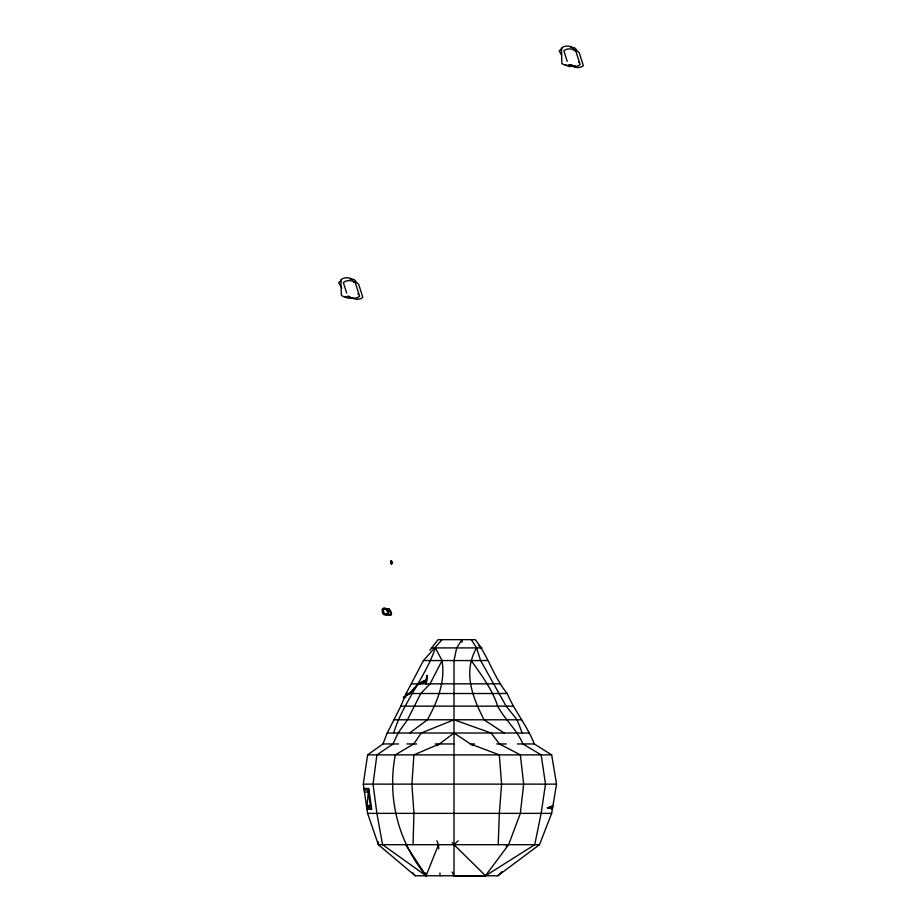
<?xml version="1.0" encoding="UTF-8"?>
<svg xmlns="http://www.w3.org/2000/svg" width="922" height="922" viewBox="0 0 922 922"><rect width="100%" height="100%" fill="white"/><g stroke="black" fill="none" stroke-linecap="round" stroke-linejoin="round"><path stroke-width="1.38" d="M378.389 841.844L378.366 844.69L415.234 875.773L497.822 875.773L539.485 844.69L551.656 813.377L556.542 784.126L551.656 754.876L534.311 743.95L517.392 743.95M413.056 844.69L413.909 813.377L411.904 784.08L413.909 754.876L439.494 743.95M498.203 844.69L499.332 813.377L501.591 784.08L499.332 754.876L470.404 743.95L474.553 743.95M471.292 639.661L476.605 647.912C462.59 672.23 472.513 697.136 484.05 719.782L504.138 733.013M364.155 790.039L368.593 790.039L366.76 807.73L371.462 807.73M426.644 675.572L426.264 683.836L427.093 675.33L425.664 683.836L426.54 681.001L418.115 683.836L409.472 693.517L403.433 697.447L405.738 697.447M539.485 844.69L378.366 844.69L367.601 813.377L363.28 784.126L367.601 754.876L382.953 743.95L387.228 733.013L400.828 706.16L406.153 693.517L423.428 660.555L442.041 639.661M386.629 613.706C381.086 618.604 380.671 604.083 386.468 608.923M393.671 733.013C402.868 702.506 425.123 678.108 435.403 647.912L442.041 660.555C445.499 681.819 437.431 701.573 427.416 719.782L409.656 733.013M462.014 642.3L462.014 639.661L456.678 647.912L454.004 660.555L454.004 875.9L485.352 875.9L508.598 844.69L520.365 813.377L523.673 784.126L520.365 754.876L499.459 743.95L491.069 733.013L454.004 719.782L421.216 733.013L413.794 743.95L395.296 754.876C387.021 797.922 398.212 841.901 426.091 875.773L438.503 844.69L436.809 840.772M358.174 294.591L358.22 293.45M442.041 660.555L430.078 683.836L420.778 693.517L407.478 719.782L398.085 733.013L393.026 743.95L376.902 754.876L373.041 784.08L376.902 813.377L382.572 844.69L426.091 875.773L425.641 872.938M391.447 614.213L388.807 609.292M429.848 650.298L438.054 639.661L475.279 639.661C488.234 655.991 493.719 677.186 507.192 693.517C514.672 711.173 527.384 726.04 534.311 743.95M385.627 609.073L389.361 608.854L389.729 611.666M497.822 875.773L501.914 871.763M452.08 842.604L454.004 844.69L458.107 840.772M437.259 745.633L454.004 733.013L472.756 745.506M485.352 875.9L534.737 844.69L541.145 813.377L545.501 784.08L541.145 754.876L522.912 743.95C517 729.74 504.853 719.656 497.661 706.16C492.279 689.16 481.261 675.042 471.292 660.555M403.433 697.447L409.817 693.517L417.493 684.965L426.54 681.001M386.214 609.834C391.262 606.503 394.247 618.881 387.885 614.352M506.109 846.108L508.598 844.69M389.557 614.49L386.018 614.513M425.987 681.093L420.075 683.836L426.114 680.021L418.115 683.836L426.644 679.906M364.444 792.021L368.835 792.021L368.593 790.039M387.701 614.167L388.358 613.291L385.915 609.073M552.97 805.54L547.714 807.73L552.601 807.73L547.299 807.73L552.393 808.986M390.882 614.525L387.759 614.467M562.051 48.566L559.181 50.952L561.648 55.182M341.52 280.276L338.651 282.662L341.889 288.102M572.066 64.805L566.235 65.508L561.901 63.722L561.406 48.025C564.46 45.351 570.015 45.374 573.115 47.967L573.346 48.624M575.247 65.877L569.416 66.568L565.082 64.782M348.85 297.195L344.24 296.965L341.37 295.42L340.886 279.735C343.929 277.049 349.484 277.084 352.596 279.677L352.815 280.334M352.031 298.255L347.421 298.025L344.551 296.492M363.28 784.126L556.542 784.126M431.404 647.912L481.929 647.912L478.737 645.435M423.428 660.555L487.242 660.555M411.466 683.836L500.542 683.836M406.153 693.517L507.192 693.517M403.698 696.836L404.746 696.836M400.828 706.16L513.416 706.16M394.19 719.782L521.61 719.782M387.228 733.013L529.47 733.013M382.953 743.95L398.569 743.95M406.879 743.95L416.652 743.95M435.219 743.95L454.004 743.95M496.693 743.95L506.351 743.95M367.601 754.876L551.656 754.876M363.925 788.506L368.777 788.506L371.704 809.493L366.944 808.986M367.601 813.377L551.656 813.377M570.384 47.172L574.694 47.898L576.527 49.696M349.853 278.87L354.163 279.596L355.996 281.406M385.995 614.455L384.405 613.937M574.129 50.134L577.437 50.987L579.189 52.623L583.326 65.646C580.503 68.435 575.466 67.848 572.228 66.084M353.61 281.844L356.918 282.685L358.658 284.333L362.807 297.357C359.972 300.146 354.935 299.558 351.697 297.794M569.715 64.92L570.672 65.139M572.896 65.981L573.853 66.2M350.141 296.849L347.974 296.331M385.627 608.935L382.227 609.327L383.275 611.92M569.047 65.013C572.285 66.776 577.322 67.375 580.145 64.575L576.008 51.563C573.288 48.255 566.984 47.944 563.872 50.837L567.191 61.359M347.894 296.135C350.971 298.682 356.618 299.131 359.626 296.285L355.477 283.261C352.757 279.965 346.465 279.654 343.353 282.547L346.66 293.069M454.004 844.69L485.56 875.773M412.434 872.661L415.234 875.773M405.703 844.69L426.125 875.773M452.149 872.039L454.004 875.773M522.198 733.013L517.104 719.782L506.143 706.16L480.604 660.555L476.605 647.912M578.751 61.739L578.901 62.327M368.316 792.021L370.379 805.54M368.546 790.062L368.835 792.021M438.503 844.69L438.711 848.932M439.921 872.95L440.071 875.773M390.916 561.383C391.17 568.159 393.579 559.885 390.916 561.383M392.092 563.377L391.009 563.607L391.239 560.691L391.435 563.757L391.32 561.164L392.092 563.377M383.033 609.477C386.053 623.364 393.417 607.183 383.033 609.477M370.771 805.54L366.437 805.54L371.082 807.73L370.771 805.54"/></g></svg>
